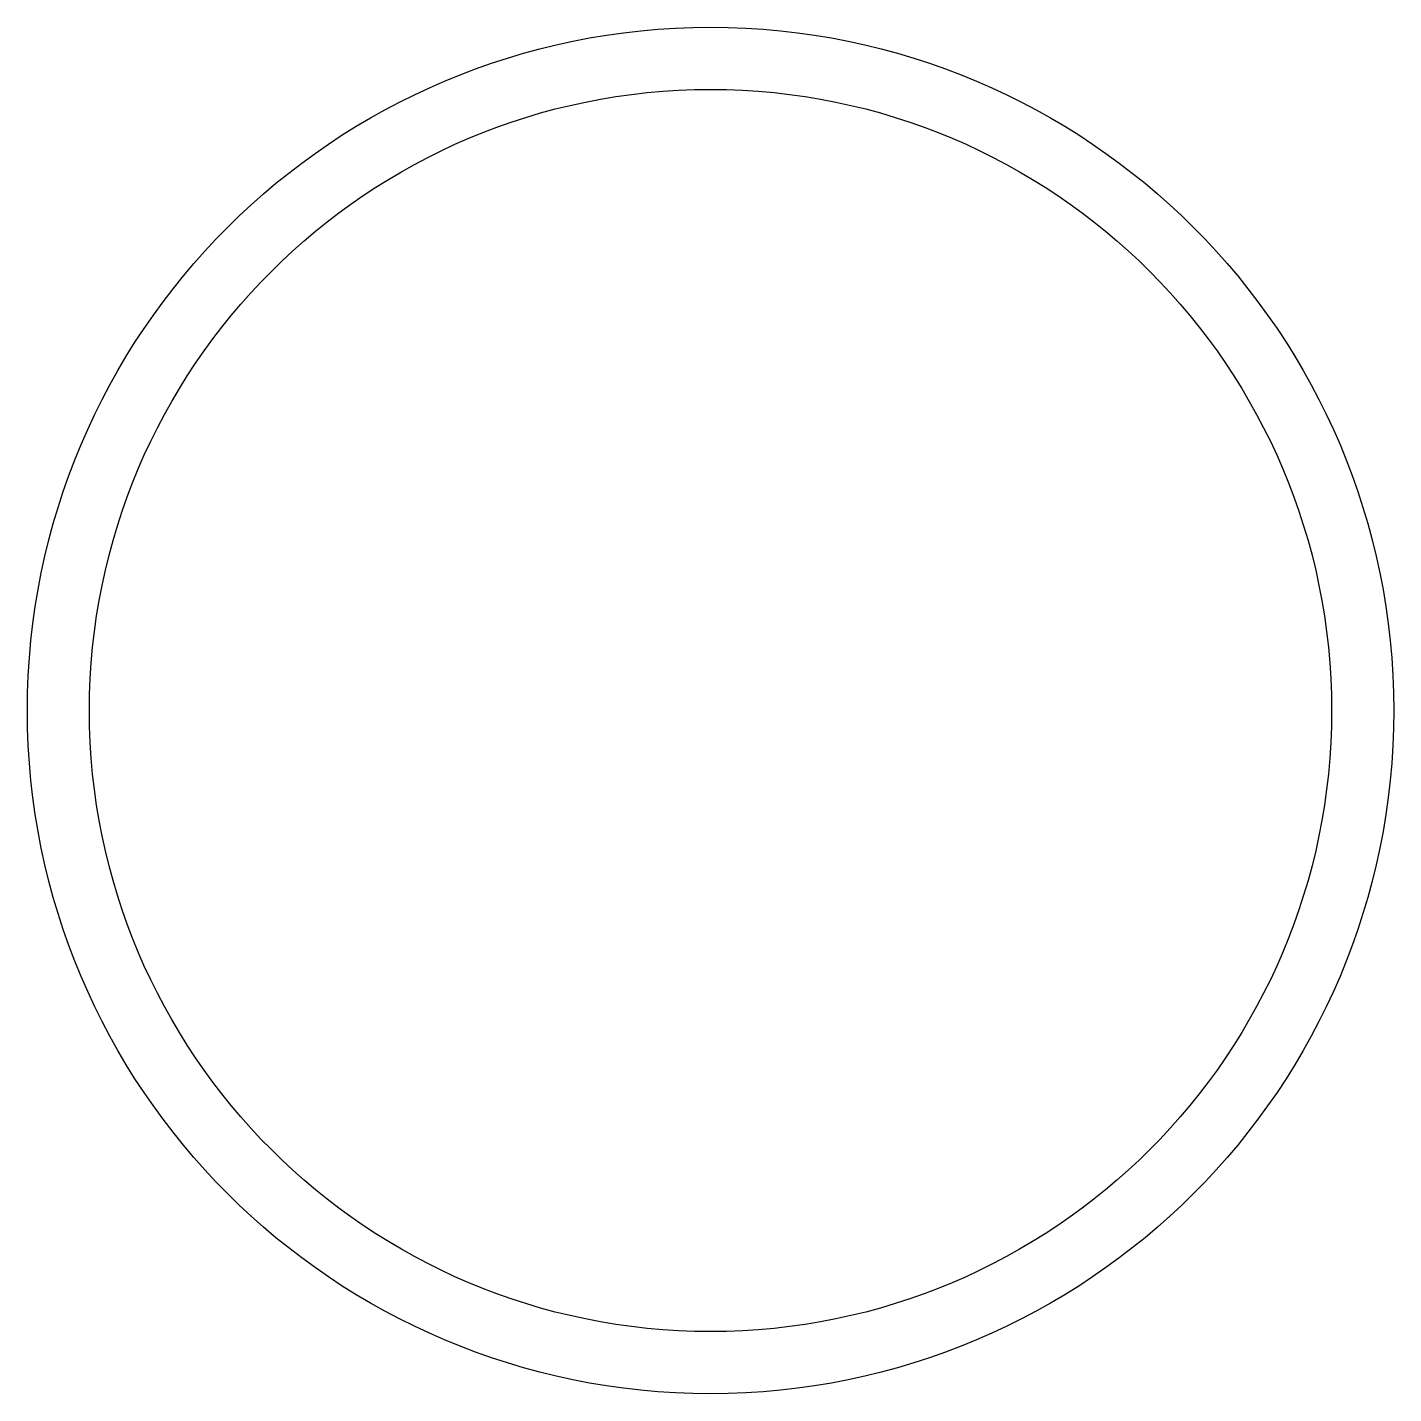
# Model space of a CAD drawing. Header units: centimetres. Extents: x 942.2 to 975.2, y 639.9 to 672.9.
import ezdxf

# ---------------------------------------------------------------- set-up
doc = ezdxf.new("R2010")
doc.units = ezdxf.units.CM
doc.header["$MEASUREMENT"] = 0
doc.layers.get('0').update_dxf_attribs({"color": 250})

msp = doc.modelspace()

# ---------------------------------------------------------------- linework, layer by layer
for radius in [16.5, 15]:
    msp.add_circle((958.681, 656.408, 483.247), radius)

doc.saveas('drawing.dxf')
